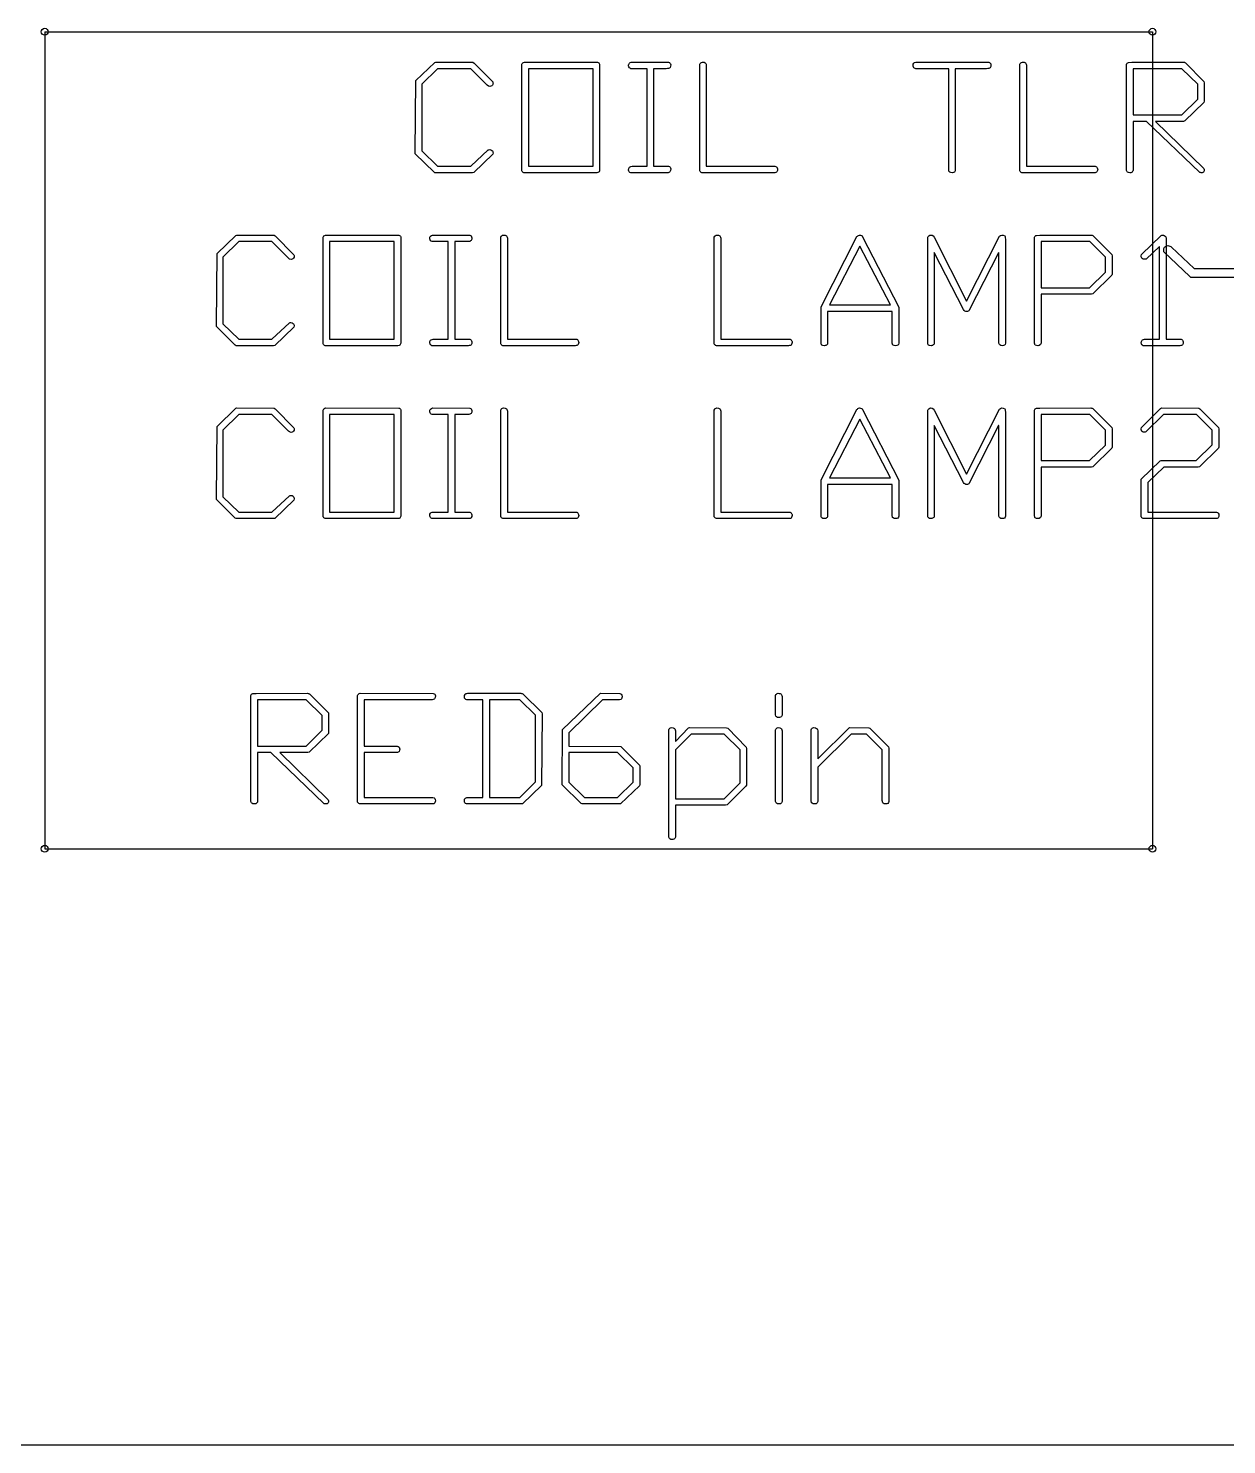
# Paper-space layout 'Sheet1' of a CAD drawing. Header units: millimetres. Extents: x 3 to 419, y -76 to 292.
# Drawn here: x 256.61 to 278.62, y 100.98 to 126.98 of the extents above; entities that cross this region are included whole.
import ezdxf

# ---------------------------------------------------------------- set-up
doc = ezdxf.new("R2010")
doc.units = ezdxf.units.MM

psp = doc.layouts.new('Sheet1')

# ---------------------------------------------------------------- linework, layer by layer
at = {"color": 7, "linetype": 'Continuous'}
for p, q in [((256.9140503, 126.916802), (256.9140503, 111.916802)), ((256.9140503, 126.916802), (277.2540503, 126.916802)), ((277.2540503, 126.916802), (277.2540503, 111.916802)), ((256.9140503, 111.916802), (277.2540503, 111.916802)), ((242.3090503, 100.976802), (347.1340503, 100.976802))]:
    psp.add_line(p, q, dxfattribs=at)
at = {"color": 7, "linetype": 'Continuous', "lineweight": 25}
psp.add_line((244.3090503, 100.976802), (345.1340503, 100.976802), dxfattribs=at)
at = {"color": 7, "linetype": 'Continuous', "flags": 128}
for points in [[(264.797071, 126.3434121), (265.1395482, 125.99643), (265.1395482, 125.99643), (265.1437059, 125.9843347), (265.1452178, 125.9711055), (265.1452178, 125.9711055), (265.1444618, 125.9590103), (265.142572, 125.9514508), (265.142572, 125.9514508), (265.1338785, 125.9363317), (265.1217833, 125.9246145), (265.1066642, 125.916299), (265.0885214, 125.9117633), (265.0885214, 125.9117633), (265.0609291, 125.9200788), (265.0405184, 125.9340639), (265.0405184, 125.9340639), (264.7354916, 126.2394686), (264.7354916, 126.2394686), (264.1280839, 126.2394686), (264.1280839, 126.2394686), (263.8370422, 125.9544746), (263.8370422, 125.9544746), (263.8370422, 124.7317216), (263.8370422, 124.7317216), (264.1280839, 124.4493734), (264.1280839, 124.4493734), (264.7354916, 124.4493734), (264.7354916, 124.4493734), (265.0575273, 124.7464627), (265.0575273, 124.7464627), (265.0703785, 124.7525103), (265.0858755, 124.7544002), (265.0858755, 124.7544002), (265.1055303, 124.7502425), (265.1251851, 124.7381472), (265.1338785, 124.7294538), (265.1403041, 124.7192484), (265.1440839, 124.7079091), (265.1452178, 124.6950579), (265.1452178, 124.6950579), (265.1395482, 124.6682216), (265.1395482, 124.6682216), (264.7906761, 124.3337127), (264.7906761, 124.3337127), (264.7679976, 124.328421), (264.7679976, 124.328421), (264.078947, 124.328421), (264.078947, 124.328421), (264.061938, 124.3393823), (264.061938, 124.3393823), (263.7160898, 124.678427), (263.7160898, 124.678427), (263.7160898, 124.7060192), (263.7160898, 124.7060192), (263.7300749, 126.0213764), (263.7300749, 126.0213764), (264.0755452, 126.3547514), (264.0755452, 126.3547514), (264.0925541, 126.360421), (264.0925541, 126.360421), (264.777447, 126.3577752), (264.777447, 126.3577752), (264.7971017, 126.3434121)], [(267.066041, 126.3577752), (267.078944, 126.3536175), (267.0895273, 126.3468139), (267.0974648, 126.3369865), (267.1027565, 126.3245133), (267.1027565, 126.3245133), (267.1027565, 126.2776442), (267.1027565, 126.2776442), (267.1027565, 124.3726442), (267.1027565, 124.3726442), (267.0985987, 124.359793), (267.0921732, 124.3484538), (267.0831017, 124.3390044), (267.0717624, 124.3310669), (267.0717624, 124.3310669), (267.0517297, 124.328421), (267.0517297, 124.328421), (265.7121821, 124.328421), (265.7121821, 124.328421), (265.6993309, 124.3348466), (265.6887476, 124.3427841), (265.6808101, 124.3526115), (265.6755184, 124.3643288), (265.6755184, 124.3643288), (265.6755184, 124.4195133), (265.6755184, 124.4195133), (265.6755184, 126.3218675), (265.6755184, 126.3218675), (265.681566, 126.3347186), (265.6917714, 126.345302), (265.7057565, 126.3539954), (265.7235214, 126.360421), (265.7235214, 126.360421), (267.0660928, 126.3577752)], [(266.98176, 124.4493734), (266.9818041, 126.2394686), (266.9818041, 126.2394686), (265.7964708, 126.2394686), (265.7964708, 126.2394686), (265.7964708, 124.4493734), (265.7964708, 124.4493734), (266.9818041, 124.4493734)], [(268.3678064, 126.3573972), (268.3829618, 126.3524835), (268.3946791, 126.3430341), (268.4029946, 126.329427), (268.4075303, 126.3112841), (268.4075303, 126.3112841), (268.4048845, 126.2825579), (268.396569, 126.2595014), (268.396569, 126.2595014), (268.3852297, 126.2508079), (268.3693547, 126.2443823), (268.3496999, 126.2406026), (268.3258874, 126.2394686), (268.3258874, 126.2394686), (268.094566, 126.2394686), (268.094566, 126.2394686), (268.094566, 124.4493734), (268.094566, 124.4493734), (268.3693547, 124.4493734), (268.3693547, 124.4493734), (268.3840958, 124.4418139), (268.3954351, 124.4308526), (268.4029946, 124.4168675), (268.4075303, 124.3991026), (268.4075303, 124.3991026), (268.4045065, 124.3699984), (268.3946791, 124.3473198), (268.3867416, 124.3390044), (268.3754023, 124.3333347), (268.3606612, 124.329555), (268.3425184, 124.328421), (268.3425184, 124.328421), (267.6746345, 124.328421), (267.6746345, 124.328421), (267.6595154, 124.3356026), (267.6477982, 124.3465639), (267.6394827, 124.360171), (267.634947, 124.3775579), (267.634947, 124.3775579), (267.6391047, 124.408174), (267.6511999, 124.4304746), (267.6617833, 124.4387901), (267.6772803, 124.4448377), (267.698069, 124.4482395), (267.7233934, 124.4493734), (267.7233934, 124.4493734), (267.9736136, 124.4493734), (267.9736136, 124.4493734), (267.9736136, 126.2394686), (267.9736136, 126.2394686), (267.6787922, 126.2394686), (267.6787922, 126.2394686), (267.6617833, 126.2458942), (267.6489321, 126.2564776), (267.6398607, 126.2708407), (267.634947, 126.2897395), (267.634947, 126.2897395), (267.6357029, 126.3059925), (267.6383487, 126.3199776), (267.6428845, 126.3309389), (267.6489321, 126.3396323), (267.6648071, 126.3521055), (267.6829499, 126.360421), (267.6829499, 126.360421), (268.3678428, 126.3573972)], [(269.0432463, 126.345302), (269.0516017, 126.3354746), (269.0576493, 126.3207335), (269.0610511, 126.3014567), (269.0621851, 126.2776442), (269.0621851, 126.2776442), (269.0621851, 124.4493734), (269.0621851, 124.4493734), (270.3223577, 124.4493734), (270.3223577, 124.4493734), (270.3355868, 124.4463496), (270.3465482, 124.439924), (270.3552416, 124.4304746), (270.3620452, 124.4176234), (270.3620452, 124.4176234), (270.3684708, 124.4032603), (270.3703607, 124.3888972), (270.3703607, 124.3888972), (270.3673368, 124.3688645), (270.3575095, 124.3484538), (270.349572, 124.3397603), (270.3378547, 124.3333347), (270.3231136, 124.329555), (270.3049708, 124.328421), (270.3049708, 124.328421), (268.9782743, 124.328421), (268.9782743, 124.328421), (268.9654232, 124.3348466), (268.9548398, 124.3427841), (268.9469023, 124.3526115), (268.9412327, 124.3643288), (268.9412327, 124.3643288), (268.9412327, 124.4195133), (268.9412327, 124.4195133), (268.9412327, 126.3218675), (268.9412327, 126.3218675), (268.9484142, 126.3366085), (268.9593755, 126.3479478), (268.9729827, 126.3558853), (268.9903696, 126.360421), (268.9903696, 126.360421), (269.0209857, 126.3566413), (269.0432862, 126.345302)], [(274.2494736, 126.3573972), (274.2646493, 126.3524835), (274.2763666, 126.3430341), (274.2846821, 126.329427), (274.2892178, 126.3112841), (274.2892178, 126.3112841), (274.285438, 126.280668), (274.2733428, 126.2579895), (274.2631374, 126.250052), (274.2483964, 126.2440044), (274.2287416, 126.2406026), (274.2041732, 126.2394686), (274.2041732, 126.2394686), (273.6341851, 126.2394686), (273.6341851, 126.2394686), (273.6341851, 124.3669746), (273.6341851, 124.3669746), (273.6277595, 124.3522335), (273.6171761, 124.3408942), (273.602813, 124.3329567), (273.5839142, 124.328421), (273.5839142, 124.328421), (273.5548101, 124.3314448), (273.5321315, 124.3408942), (273.523816, 124.3488317), (273.5181464, 124.359793), (273.5143666, 124.3741561), (273.5132327, 124.391921), (273.5132327, 124.391921), (273.5132327, 126.2394686), (273.5132327, 126.2394686), (272.9080928, 126.2394686), (272.9080928, 126.2394686), (272.8959976, 126.2413585), (272.8850362, 126.2470282), (272.8748309, 126.2560996), (272.8657595, 126.2689508), (272.8657595, 126.2689508), (272.8616017, 126.2852038), (272.8600898, 126.2984329), (272.8600898, 126.2984329), (272.8631136, 126.3222454), (272.8721851, 126.3407663), (272.8869261, 126.3532395), (272.9080928, 126.360421), (272.9080928, 126.360421), (274.2495303, 126.3573972)], [(274.9215159, 126.345302), (274.9298874, 126.3354746), (274.9359351, 126.3207335), (274.9393368, 126.3014567), (274.9404708, 126.2776442), (274.9404708, 126.2776442), (274.9404708, 124.4493734), (274.9404708, 124.4493734), (276.2006434, 124.4493734), (276.2006434, 124.4493734), (276.2138726, 124.4463496), (276.2248339, 124.439924), (276.2335273, 124.4304746), (276.2403309, 124.4176234), (276.2403309, 124.4176234), (276.2467565, 124.4032603), (276.2486464, 124.3888972), (276.2486464, 124.3888972), (276.2456226, 124.3688645), (276.2357952, 124.3484538), (276.2278577, 124.3397603), (276.2161404, 124.3333347), (276.2013993, 124.329555), (276.1832565, 124.328421), (276.1832565, 124.328421), (274.8565601, 124.328421), (274.8565601, 124.328421), (274.8437089, 124.3348466), (274.8331255, 124.3427841), (274.825188, 124.3526115), (274.8195184, 124.3643288), (274.8195184, 124.3643288), (274.8195184, 124.4195133), (274.8195184, 124.4195133), (274.8195184, 126.3218675), (274.8195184, 126.3218675), (274.8266999, 126.3366085), (274.8376612, 126.3479478), (274.8512684, 126.3558853), (274.8686553, 126.360421), (274.8686553, 126.360421), (274.8992714, 126.3566413), (274.921572, 126.345302)], [(277.8584156, 126.3437901), (278.2005154, 126.0032335), (278.2005154, 126.0032335), (278.2061851, 125.9779091), (278.2061851, 125.9779091), (278.2061851, 125.6403764), (278.2061851, 125.6403764), (278.2005154, 125.6207216), (278.2005154, 125.6207216), (277.8493755, 125.2801651), (277.8493755, 125.2801651), (277.8236732, 125.2718496), (277.8236732, 125.2718496), (277.3111374, 125.2718496), (277.3111374, 125.2718496), (278.1978696, 124.4070401), (278.1978696, 124.4070401), (278.2042952, 124.3870073), (278.2061851, 124.376802), (278.2061851, 124.376802), (278.2061851, 124.3737782), (278.2061851, 124.3696204), (278.2061851, 124.3696204), (278.2118547, 124.3654627), (278.2061851, 124.3624389), (278.2061851, 124.3624389), (278.1997595, 124.3503436), (278.191444, 124.3405163), (278.1812386, 124.3333347), (278.1695214, 124.328421), (278.1695214, 124.328421), (278.1502446, 124.328799), (278.1351255, 124.3306889), (278.1234083, 124.3329567), (278.1158487, 124.3367365), (278.1158487, 124.3367365), (277.142938, 125.2718496), (277.142938, 125.2718496), (276.8998993, 125.2718496), (276.8998993, 125.2718496), (276.8998993, 124.3718883), (276.8998993, 124.3718883), (276.8968755, 124.361305), (276.8904499, 124.3514776), (276.8810005, 124.3424061), (276.8681493, 124.3337127), (276.8681493, 124.3337127), (276.8568101, 124.3299329), (276.8394232, 124.328421), (276.8394232, 124.328421), (276.8140987, 124.3314448), (276.794822, 124.3408942), (276.7880184, 124.3484538), (276.7831047, 124.3590371), (276.7800809, 124.3726442), (276.778947, 124.3888972), (276.778947, 124.3888972), (276.778947, 126.3192216), (276.778947, 126.3192216), (276.7842386, 126.3316948), (276.7921761, 126.3419002), (276.8027595, 126.3494597), (276.8156107, 126.3547514), (276.8156107, 126.3547514), (276.8749529, 126.3577752), (276.8749529, 126.3577752), (277.8134678, 126.360421), (277.8134678, 126.360421), (277.8278309, 126.3592871), (277.8403041, 126.3562633), (277.8505095, 126.3509716), (277.858447, 126.3437901)], [(278.0852113, 125.9537186), (277.7953249, 126.2394686), (277.7953249, 126.2394686), (276.8998993, 126.2394686), (276.8998993, 126.2394686), (276.8998993, 125.392802), (276.8998993, 125.392802), (277.7923011, 125.392802), (277.7923011, 125.392802), (278.0852327, 125.6815758), (278.0852327, 125.6815758), (278.0852327, 125.9537186)], [(261.1458097, 123.1684121), (261.4882982, 122.82143), (261.4882982, 122.82143), (261.4924559, 122.8093347), (261.4939678, 122.7961055), (261.4939678, 122.7961055), (261.4932118, 122.7840103), (261.491322, 122.7764508), (261.491322, 122.7764508), (261.4826285, 122.7613317), (261.4705333, 122.7496145), (261.4554142, 122.741299), (261.4372714, 122.7367633), (261.4372714, 122.7367633), (261.4096791, 122.7450788), (261.3892684, 122.7590639), (261.3892684, 122.7590639), (261.0842416, 123.0644686), (261.0842416, 123.0644686), (260.4768339, 123.0644686), (260.4768339, 123.0644686), (260.1857922, 122.7794746), (260.1857922, 122.7794746), (260.1857922, 121.5567216), (260.1857922, 121.5567216), (260.4768339, 121.2743734), (260.4768339, 121.2743734), (261.0842416, 121.2743734), (261.0842416, 121.2743734), (261.4062773, 121.5714627), (261.4062773, 121.5714627), (261.4191285, 121.5775103), (261.4346255, 121.5794002), (261.4346255, 121.5794002), (261.4542803, 121.5752425), (261.4739351, 121.5631472), (261.4826285, 121.5544538), (261.4890541, 121.5442484), (261.4928339, 121.5329091), (261.4939678, 121.5200579), (261.4939678, 121.5200579), (261.4882982, 121.4932216), (261.4882982, 121.4932216), (261.1394261, 121.1587127), (261.1394261, 121.1587127), (261.1167476, 121.153421), (261.1167476, 121.153421), (260.427697, 121.153421), (260.427697, 121.153421), (260.410688, 121.1643823), (260.410688, 121.1643823), (260.0648398, 121.503427), (260.0648398, 121.503427), (260.0648398, 121.5310192), (260.0648398, 121.5310192), (260.0788249, 122.8463764), (260.0788249, 122.8463764), (260.4242952, 123.1797514), (260.4242952, 123.1797514), (260.4413041, 123.185421), (260.4413041, 123.185421), (261.126197, 123.1827752), (261.126197, 123.1827752), (261.1458517, 123.1684121)], [(263.4148393, 123.1827752), (263.427694, 123.1786175), (263.4382773, 123.1718139), (263.4462148, 123.1619865), (263.4515065, 123.1495133), (263.4515065, 123.1495133), (263.4515065, 123.1026442), (263.4515065, 123.1026442), (263.4515065, 121.1976442), (263.4515065, 121.1976442), (263.4473487, 121.184793), (263.4409232, 121.1734538), (263.4318517, 121.1640044), (263.4205124, 121.1560669), (263.4205124, 121.1560669), (263.4004797, 121.153421), (263.4004797, 121.153421), (262.0609321, 121.153421), (262.0609321, 121.153421), (262.0480809, 121.1598466), (262.0374976, 121.1677841), (262.0295601, 121.1776115), (262.0242684, 121.1893288), (262.0242684, 121.1893288), (262.0242684, 121.2445133), (262.0242684, 121.2445133), (262.0242684, 123.1468675), (262.0242684, 123.1468675), (262.030316, 123.1597186), (262.0405214, 123.170302), (262.0545065, 123.1789954), (262.0722714, 123.185421), (262.0722714, 123.185421), (263.4148428, 123.1827752)], [(263.3304987, 121.2743734), (263.3305541, 123.0644686), (263.3305541, 123.0644686), (262.1452208, 123.0644686), (262.1452208, 123.0644686), (262.1452208, 121.2743734), (262.1452208, 121.2743734), (263.3305541, 121.2743734)], [(264.7165451, 123.1823972), (264.7317118, 123.1774835), (264.7434291, 123.1680341), (264.7517446, 123.154427), (264.7562803, 123.1362841), (264.7562803, 123.1362841), (264.7536345, 123.1075579), (264.745319, 123.0845014), (264.745319, 123.0845014), (264.7339797, 123.0758079), (264.7181047, 123.0693823), (264.6984499, 123.0656026), (264.6746374, 123.0644686), (264.6746374, 123.0644686), (264.443316, 123.0644686), (264.443316, 123.0644686), (264.443316, 121.2743734), (264.443316, 121.2743734), (264.7181047, 121.2743734), (264.7181047, 121.2743734), (264.7328458, 121.2668139), (264.7441851, 121.2558526), (264.7517446, 121.2418675), (264.7562803, 121.2241026), (264.7562803, 121.2241026), (264.7532565, 121.1949984), (264.7434291, 121.1723198), (264.7354916, 121.1640044), (264.7241523, 121.1583347), (264.7094112, 121.154555), (264.6912684, 121.153421), (264.6912684, 121.153421), (264.0233845, 121.153421), (264.0233845, 121.153421), (264.0082654, 121.1606026), (263.9965482, 121.1715639), (263.9882327, 121.185171), (263.983697, 121.2025579), (263.983697, 121.2025579), (263.9878547, 121.233174), (263.9999499, 121.2554746), (264.0105333, 121.2637901), (264.0260303, 121.2698377), (264.046819, 121.2732395), (264.0721434, 121.2743734), (264.0721434, 121.2743734), (264.3223636, 121.2743734), (264.3223636, 121.2743734), (264.3223636, 123.0644686), (264.3223636, 123.0644686), (264.0275422, 123.0644686), (264.0275422, 123.0644686), (264.0105333, 123.0708942), (263.9976821, 123.0814776), (263.9886107, 123.0958407), (263.983697, 123.1147395), (263.983697, 123.1147395), (263.9844529, 123.1309925), (263.9870987, 123.1449776), (263.9916345, 123.1559389), (263.9976821, 123.1646323), (264.0135571, 123.1771055), (264.0316999, 123.185421), (264.0316999, 123.185421), (264.7165928, 123.1823972)], [(265.3919849, 123.170302), (265.4003517, 123.1604746), (265.4063993, 123.1457335), (265.4098011, 123.1264567), (265.4109351, 123.1026442), (265.4109351, 123.1026442), (265.4109351, 121.2743734), (265.4109351, 121.2743734), (266.6711077, 121.2743734), (266.6711077, 121.2743734), (266.6843368, 121.2713496), (266.6952982, 121.264924), (266.7039916, 121.2554746), (266.7107952, 121.2426234), (266.7107952, 121.2426234), (266.7172208, 121.2282603), (266.7191107, 121.2138972), (266.7191107, 121.2138972), (266.7160868, 121.1938645), (266.7062595, 121.1734538), (266.698322, 121.1647603), (266.6866047, 121.1583347), (266.6718636, 121.154555), (266.6537208, 121.153421), (266.6537208, 121.153421), (265.3270243, 121.153421), (265.3270243, 121.153421), (265.3141732, 121.1598466), (265.3035898, 121.1677841), (265.2956523, 121.1776115), (265.2899827, 121.1893288), (265.2899827, 121.1893288), (265.2899827, 121.2445133), (265.2899827, 121.2445133), (265.2899827, 123.1468675), (265.2899827, 123.1468675), (265.2971642, 123.1616085), (265.3081255, 123.1729478), (265.3217327, 123.1808853), (265.3391196, 123.185421), (265.3391196, 123.185421), (265.3697357, 123.1816413), (265.3920362, 123.170302)], [(269.3108711, 123.170302), (269.3192089, 123.1604746), (269.3252565, 123.1457335), (269.3286583, 123.1264567), (269.3297922, 123.1026442), (269.3297922, 123.1026442), (269.3297922, 121.2743734), (269.3297922, 121.2743734), (270.5899648, 121.2743734), (270.5899648, 121.2743734), (270.603194, 121.2713496), (270.6141553, 121.264924), (270.6228487, 121.2554746), (270.6296523, 121.2426234), (270.6296523, 121.2426234), (270.6360779, 121.2282603), (270.6379678, 121.2138972), (270.6379678, 121.2138972), (270.634944, 121.1938645), (270.6251166, 121.1734538), (270.6171791, 121.1647603), (270.6054618, 121.1583347), (270.5907208, 121.154555), (270.5725779, 121.153421), (270.5725779, 121.153421), (269.2458815, 121.153421), (269.2458815, 121.153421), (269.2330303, 121.1598466), (269.222447, 121.1677841), (269.2145095, 121.1776115), (269.2088398, 121.1893288), (269.2088398, 121.1893288), (269.2088398, 121.2445133), (269.2088398, 121.2445133), (269.2088398, 123.1468675), (269.2088398, 123.1468675), (269.2160214, 123.1616085), (269.2269827, 123.1729478), (269.2405898, 123.1808853), (269.2579767, 123.185421), (269.2579767, 123.185421), (269.2885928, 123.1816413), (269.3108934, 123.170302)], [(271.9328795, 123.1551829), (272.5955065, 121.8591026), (272.5955065, 121.8591026), (272.5955065, 121.1976442), (272.5955065, 121.1976442), (272.5883249, 121.1783675), (272.5758517, 121.1643823), (272.5573309, 121.1560669), (272.5335184, 121.153421), (272.5335184, 121.153421), (272.5097059, 121.1564448), (272.4908071, 121.1655163), (272.4836255, 121.1730758), (272.4787118, 121.1836591), (272.475688, 121.1972663), (272.4745541, 121.2135192), (272.4745541, 121.2135192), (272.4745541, 121.7823734), (272.4745541, 121.7823734), (271.2892208, 121.7823734), (271.2892208, 121.7823734), (271.2892208, 121.1972663), (271.2892208, 121.1972663), (271.285063, 121.1844151), (271.2786374, 121.1738317), (271.269188, 121.1651383), (271.2574708, 121.1587127), (271.2574708, 121.1587127), (271.2461315, 121.1549329), (271.2287446, 121.153421), (271.2287446, 121.153421), (271.2034202, 121.1564448), (271.1841434, 121.1658942), (271.1773398, 121.1734538), (271.1724261, 121.1840371), (271.1694023, 121.1976442), (271.1682684, 121.2138972), (271.1682684, 121.2138972), (271.1682684, 121.2445133), (271.1682684, 121.2445133), (271.1682684, 121.8647722), (271.1682684, 121.8647722), (271.8282148, 123.1578288), (271.8282148, 123.1578288), (271.8353964, 123.1657663), (271.8452237, 123.1729478), (271.8580749, 123.1797514), (271.873572, 123.185421), (271.873572, 123.185421), (271.8939827, 123.1835311), (271.9109916, 123.1778615), (271.9238428, 123.1684121), (271.9329142, 123.1551829)], [(273.2267175, 123.1687901), (273.2437357, 123.1464895), (273.2437357, 123.1464895), (273.8398041, 121.9706055), (273.8398041, 121.9706055), (274.4475898, 123.1631204), (274.4475898, 123.1631204), (274.4668666, 123.1771055), (274.4899232, 123.185421), (274.4899232, 123.185421), (274.5141136, 123.1812633), (274.5409499, 123.1687901), (274.5409499, 123.1687901), (274.5469976, 123.1559389), (274.5515333, 123.1366621), (274.5541791, 123.1105817), (274.5549351, 123.0780758), (274.5549351, 123.0780758), (274.5549351, 121.1976442), (274.5549351, 121.1976442), (274.5477535, 121.1783675), (274.5356583, 121.1643823), (274.5175154, 121.1560669), (274.4944589, 121.153421), (274.4944589, 121.153421), (274.4706464, 121.1568228), (274.4509916, 121.1670282), (274.4434321, 121.1753436), (274.4381404, 121.185927), (274.4351166, 121.1987782), (274.4339827, 121.2138972), (274.4339827, 121.2138972), (274.4339827, 122.8664091), (274.4339827, 122.8664091), (274.4256672, 122.8607395), (274.4256672, 122.8607395), (273.8904529, 121.80543), (273.8904529, 121.80543), (273.8813815, 121.7944686), (273.8707982, 121.7869091), (273.8590809, 121.7819954), (273.8454737, 121.7804835), (273.8454737, 121.7804835), (273.8269529, 121.7827514), (273.8110779, 121.789555), (273.7974708, 121.8005163), (273.7865095, 121.8163913), (273.7865095, 121.8163913), (273.2486493, 122.8664091), (273.2486493, 122.8664091), (273.2486493, 121.1972663), (273.2486493, 121.1972663), (273.2456255, 121.1866829), (273.2391999, 121.1768555), (273.2297505, 121.1674061), (273.2168993, 121.1590907), (273.2168993, 121.1590907), (273.2055601, 121.1549329), (273.1881732, 121.153421), (273.1881732, 121.153421), (273.1628487, 121.1564448), (273.143572, 121.1658942), (273.1367684, 121.1734538), (273.1318547, 121.1840371), (273.1288309, 121.1976442), (273.127697, 121.2138972), (273.127697, 121.2138972), (273.127697, 123.1442216), (273.127697, 123.1442216), (273.1356345, 123.1600966), (273.1477297, 123.1721919), (273.1639827, 123.1808853), (273.1843934, 123.185421), (273.1843934, 123.185421), (273.2078279, 123.1812633), (273.2267267, 123.1687901)], [(276.1665974, 123.1687901), (276.508694, 122.8282335), (276.508694, 122.8282335), (276.5143636, 122.8029091), (276.5143636, 122.8029091), (276.5143636, 122.4653764), (276.5143636, 122.4653764), (276.508694, 122.4457216), (276.508694, 122.4457216), (276.1579321, 122.1051651), (276.1579321, 122.1051651), (276.1326077, 122.0968496), (276.1326077, 122.0968496), (275.2080779, 122.0968496), (275.2080779, 122.0968496), (275.2080779, 121.1995341), (275.2080779, 121.1995341), (275.1974946, 121.1772335), (275.1763279, 121.1587127), (275.1763279, 121.1587127), (275.1649886, 121.1549329), (275.1476017, 121.153421), (275.1476017, 121.153421), (275.1222773, 121.1564448), (275.1030005, 121.1658942), (275.096197, 121.1734538), (275.0912833, 121.1840371), (275.0882595, 121.1976442), (275.0871255, 121.2138972), (275.0871255, 121.2138972), (275.0871255, 123.1442216), (275.0871255, 123.1442216), (275.0924172, 123.1566948), (275.1003547, 123.1669002), (275.110938, 123.1744597), (275.1237892, 123.1797514), (275.1237892, 123.1797514), (275.1831315, 123.1827752), (275.1831315, 123.1827752), (276.1216464, 123.185421), (276.1216464, 123.185421), (276.1360095, 123.1842871), (276.1484827, 123.1812633), (276.158688, 123.1759716), (276.1666255, 123.1687901)], [(276.393393, 122.7775847), (276.1035035, 123.0644686), (276.1035035, 123.0644686), (275.2080779, 123.0644686), (275.2080779, 123.0644686), (275.2080779, 122.217802), (275.2080779, 122.217802), (276.1004797, 122.217802), (276.1004797, 122.217802), (276.3934112, 122.5046859), (276.3934112, 122.5046859), (276.3934112, 122.7775847)], [(277.5004897, 123.1525371), (277.5061732, 123.122299), (277.5061732, 123.122299), (277.5061732, 121.2743734), (277.5061732, 121.2743734), (277.7809618, 121.2743734), (277.7809618, 121.2743734), (277.7957029, 121.2668139), (277.8070422, 121.2558526), (277.8146017, 121.2418675), (277.8191374, 121.2241026), (277.8191374, 121.2241026), (277.8161136, 121.1949984), (277.8062862, 121.1723198), (277.7983487, 121.1640044), (277.7870095, 121.1583347), (277.7722684, 121.154555), (277.7541255, 121.153421), (277.7541255, 121.153421), (277.0862416, 121.153421), (277.0862416, 121.153421), (277.0711226, 121.1606026), (277.0594053, 121.1715639), (277.0510898, 121.185171), (277.0465541, 121.2025579), (277.0465541, 121.2025579), (277.0507118, 121.233174), (277.0628071, 121.2554746), (277.0733904, 121.2637901), (277.0888874, 121.2698377), (277.1096761, 121.2732395), (277.1350005, 121.2743734), (277.1350005, 121.2743734), (277.3852208, 121.2743734), (277.3852208, 121.2743734), (277.3852208, 122.9737544), (277.3852208, 122.9737544), (277.1368904, 122.7450788), (277.1368904, 122.7450788), (277.1210154, 122.740921), (277.1077862, 122.7394091), (277.1077862, 122.7394091), (277.0839737, 122.7431889), (277.063941, 122.7549061), (277.0563815, 122.7635996), (277.0510898, 122.7741829), (277.047688, 122.7870341), (277.0465541, 122.8013972), (277.0465541, 122.8013972), (277.0522237, 122.8270996), (277.0522237, 122.8270996), (277.413191, 123.1771055), (277.413191, 123.1771055), (277.4271761, 123.1835311), (277.444941, 123.185421), (277.444941, 123.185421), (277.4547684, 123.1835311), (277.4713993, 123.1771055), (277.4887862, 123.1669002), (277.5005035, 123.1525371)], [(271.3239584, 121.9033258), (272.4416702, 121.9033258), (272.4416702, 121.9033258), (271.8815095, 122.9820698), (271.8815095, 122.9820698), (271.3239946, 121.9033258)], [(278.8863503, 122.4075101), (277.9609928, 122.4075101), (277.9609928, 122.4075101), (277.9376905, 122.4225271), (277.9376905, 122.4225271), (277.4649141, 122.8766617), (277.4649141, 122.8766617), (277.462325, 122.8911608), (277.4612893, 122.9134274), (277.4612893, 122.9134274), (277.462325, 122.9294801), (277.4649141, 122.9393188), (277.4649141, 122.9393188), (277.4768242, 122.9595141), (277.4933946, 122.9745311), (277.5135899, 122.9854054), (277.5384456, 122.9911015), (277.5384456, 122.9911015), (277.5570874, 122.989548), (277.5741757, 122.9838519), (277.5902284, 122.9750489), (277.6042097, 122.9621032), (277.6042097, 122.9621032), (278.0215786, 122.5732148), (278.0215786, 122.5732148), (278.8526915, 122.5732148)], [(261.1458097, 119.9934121), (261.4882982, 119.64643), (261.4882982, 119.64643), (261.4924559, 119.6343347), (261.4939678, 119.6211055), (261.4939678, 119.6211055), (261.4932118, 119.6090103), (261.491322, 119.6014508), (261.491322, 119.6014508), (261.4826285, 119.5863317), (261.4705333, 119.5746145), (261.4554142, 119.566299), (261.4372714, 119.5617633), (261.4372714, 119.5617633), (261.4096791, 119.5700788), (261.3892684, 119.5840639), (261.3892684, 119.5840639), (261.0842416, 119.8894686), (261.0842416, 119.8894686), (260.4768339, 119.8894686), (260.4768339, 119.8894686), (260.1857922, 119.6044746), (260.1857922, 119.6044746), (260.1857922, 118.3817216), (260.1857922, 118.3817216), (260.4768339, 118.0993734), (260.4768339, 118.0993734), (261.0842416, 118.0993734), (261.0842416, 118.0993734), (261.4062773, 118.3964627), (261.4062773, 118.3964627), (261.4191285, 118.4025103), (261.4346255, 118.4044002), (261.4346255, 118.4044002), (261.4542803, 118.4002425), (261.4739351, 118.3881472), (261.4826285, 118.3794538), (261.4890541, 118.3692484), (261.4928339, 118.3579091), (261.4939678, 118.3450579), (261.4939678, 118.3450579), (261.4882982, 118.3182216), (261.4882982, 118.3182216), (261.1394261, 117.9837127), (261.1394261, 117.9837127), (261.1167476, 117.978421), (261.1167476, 117.978421), (260.427697, 117.978421), (260.427697, 117.978421), (260.410688, 117.9893823), (260.410688, 117.9893823), (260.0648398, 118.328427), (260.0648398, 118.328427), (260.0648398, 118.3560192), (260.0648398, 118.3560192), (260.0788249, 119.6713764), (260.0788249, 119.6713764), (260.4242952, 120.0047514), (260.4242952, 120.0047514), (260.4413041, 120.010421), (260.4413041, 120.010421), (261.126197, 120.0077752), (261.126197, 120.0077752), (261.1458517, 119.9934121)], [(263.4148393, 120.0077752), (263.427694, 120.0036175), (263.4382773, 119.9968139), (263.4462148, 119.9869865), (263.4515065, 119.9745133), (263.4515065, 119.9745133), (263.4515065, 119.9276442), (263.4515065, 119.9276442), (263.4515065, 118.0226442), (263.4515065, 118.0226442), (263.4473487, 118.009793), (263.4409232, 117.9984538), (263.4318517, 117.9890044), (263.4205124, 117.9810669), (263.4205124, 117.9810669), (263.4004797, 117.978421), (263.4004797, 117.978421), (262.0609321, 117.978421), (262.0609321, 117.978421), (262.0480809, 117.9848466), (262.0374976, 117.9927841), (262.0295601, 118.0026115), (262.0242684, 118.0143288), (262.0242684, 118.0143288), (262.0242684, 118.0695133), (262.0242684, 118.0695133), (262.0242684, 119.9718675), (262.0242684, 119.9718675), (262.030316, 119.9847186), (262.0405214, 119.995302), (262.0545065, 120.0039954), (262.0722714, 120.010421), (262.0722714, 120.010421), (263.4148428, 120.0077752)], [(263.3304987, 118.0993734), (263.3305541, 119.8894686), (263.3305541, 119.8894686), (262.1452208, 119.8894686), (262.1452208, 119.8894686), (262.1452208, 118.0993734), (262.1452208, 118.0993734), (263.3305541, 118.0993734)], [(264.7165451, 120.0073972), (264.7317118, 120.0024835), (264.7434291, 119.9930341), (264.7517446, 119.979427), (264.7562803, 119.9612841), (264.7562803, 119.9612841), (264.7536345, 119.9325579), (264.745319, 119.9095014), (264.745319, 119.9095014), (264.7339797, 119.9008079), (264.7181047, 119.8943823), (264.6984499, 119.8906026), (264.6746374, 119.8894686), (264.6746374, 119.8894686), (264.443316, 119.8894686), (264.443316, 119.8894686), (264.443316, 118.0993734), (264.443316, 118.0993734), (264.7181047, 118.0993734), (264.7181047, 118.0993734), (264.7328458, 118.0918139), (264.7441851, 118.0808526), (264.7517446, 118.0668675), (264.7562803, 118.0491026), (264.7562803, 118.0491026), (264.7532565, 118.0199984), (264.7434291, 117.9973198), (264.7354916, 117.9890044), (264.7241523, 117.9833347), (264.7094112, 117.979555), (264.6912684, 117.978421), (264.6912684, 117.978421), (264.0233845, 117.978421), (264.0233845, 117.978421), (264.0082654, 117.9856026), (263.9965482, 117.9965639), (263.9882327, 118.010171), (263.983697, 118.0275579), (263.983697, 118.0275579), (263.9878547, 118.058174), (263.9999499, 118.0804746), (264.0105333, 118.0887901), (264.0260303, 118.0948377), (264.046819, 118.0982395), (264.0721434, 118.0993734), (264.0721434, 118.0993734), (264.3223636, 118.0993734), (264.3223636, 118.0993734), (264.3223636, 119.8894686), (264.3223636, 119.8894686), (264.0275422, 119.8894686), (264.0275422, 119.8894686), (264.0105333, 119.8958942), (263.9976821, 119.9064776), (263.9886107, 119.9208407), (263.983697, 119.9397395), (263.983697, 119.9397395), (263.9844529, 119.9559925), (263.9870987, 119.9699776), (263.9916345, 119.9809389), (263.9976821, 119.9896323), (264.0135571, 120.0021055), (264.0316999, 120.010421), (264.0316999, 120.010421), (264.7165928, 120.0073972)], [(265.3919849, 119.995302), (265.4003517, 119.9854746), (265.4063993, 119.9707335), (265.4098011, 119.9514567), (265.4109351, 119.9276442), (265.4109351, 119.9276442), (265.4109351, 118.0993734), (265.4109351, 118.0993734), (266.6711077, 118.0993734), (266.6711077, 118.0993734), (266.6843368, 118.0963496), (266.6952982, 118.089924), (266.7039916, 118.0804746), (266.7107952, 118.0676234), (266.7107952, 118.0676234), (266.7172208, 118.0532603), (266.7191107, 118.0388972), (266.7191107, 118.0388972), (266.7160868, 118.0188645), (266.7062595, 117.9984538), (266.698322, 117.9897603), (266.6866047, 117.9833347), (266.6718636, 117.979555), (266.6537208, 117.978421), (266.6537208, 117.978421), (265.3270243, 117.978421), (265.3270243, 117.978421), (265.3141732, 117.9848466), (265.3035898, 117.9927841), (265.2956523, 118.0026115), (265.2899827, 118.0143288), (265.2899827, 118.0143288), (265.2899827, 118.0695133), (265.2899827, 118.0695133), (265.2899827, 119.9718675), (265.2899827, 119.9718675), (265.2971642, 119.9866085), (265.3081255, 119.9979478), (265.3217327, 120.0058853), (265.3391196, 120.010421), (265.3391196, 120.010421), (265.3697357, 120.0066413), (265.3920362, 119.995302)], [(269.3108711, 119.995302), (269.3192089, 119.9854746), (269.3252565, 119.9707335), (269.3286583, 119.9514567), (269.3297922, 119.9276442), (269.3297922, 119.9276442), (269.3297922, 118.0993734), (269.3297922, 118.0993734), (270.5899648, 118.0993734), (270.5899648, 118.0993734), (270.603194, 118.0963496), (270.6141553, 118.089924), (270.6228487, 118.0804746), (270.6296523, 118.0676234), (270.6296523, 118.0676234), (270.6360779, 118.0532603), (270.6379678, 118.0388972), (270.6379678, 118.0388972), (270.634944, 118.0188645), (270.6251166, 117.9984538), (270.6171791, 117.9897603), (270.6054618, 117.9833347), (270.5907208, 117.979555), (270.5725779, 117.978421), (270.5725779, 117.978421), (269.2458815, 117.978421), (269.2458815, 117.978421), (269.2330303, 117.9848466), (269.222447, 117.9927841), (269.2145095, 118.0026115), (269.2088398, 118.0143288), (269.2088398, 118.0143288), (269.2088398, 118.0695133), (269.2088398, 118.0695133), (269.2088398, 119.9718675), (269.2088398, 119.9718675), (269.2160214, 119.9866085), (269.2269827, 119.9979478), (269.2405898, 120.0058853), (269.2579767, 120.010421), (269.2579767, 120.010421), (269.2885928, 120.0066413), (269.3108934, 119.995302)], [(271.9328795, 119.9801829), (272.5955065, 118.6841026), (272.5955065, 118.6841026), (272.5955065, 118.0226442), (272.5955065, 118.0226442), (272.5883249, 118.0033675), (272.5758517, 117.9893823), (272.5573309, 117.9810669), (272.5335184, 117.978421), (272.5335184, 117.978421), (272.5097059, 117.9814448), (272.4908071, 117.9905163), (272.4836255, 117.9980758), (272.4787118, 118.0086591), (272.475688, 118.0222663), (272.4745541, 118.0385192), (272.4745541, 118.0385192), (272.4745541, 118.6073734), (272.4745541, 118.6073734), (271.2892208, 118.6073734), (271.2892208, 118.6073734), (271.2892208, 118.0222663), (271.2892208, 118.0222663), (271.285063, 118.0094151), (271.2786374, 117.9988317), (271.269188, 117.9901383), (271.2574708, 117.9837127), (271.2574708, 117.9837127), (271.2461315, 117.9799329), (271.2287446, 117.978421), (271.2287446, 117.978421), (271.2034202, 117.9814448), (271.1841434, 117.9908942), (271.1773398, 117.9984538), (271.1724261, 118.0090371), (271.1694023, 118.0226442), (271.1682684, 118.0388972), (271.1682684, 118.0388972), (271.1682684, 118.0695133), (271.1682684, 118.0695133), (271.1682684, 118.6897722), (271.1682684, 118.6897722), (271.8282148, 119.9828288), (271.8282148, 119.9828288), (271.8353964, 119.9907663), (271.8452237, 119.9979478), (271.8580749, 120.0047514), (271.873572, 120.010421), (271.873572, 120.010421), (271.8939827, 120.0085311), (271.9109916, 120.0028615), (271.9238428, 119.9934121), (271.9329142, 119.9801829)], [(273.2267175, 119.9937901), (273.2437357, 119.9714895), (273.2437357, 119.9714895), (273.8398041, 118.7956055), (273.8398041, 118.7956055), (274.4475898, 119.9881204), (274.4475898, 119.9881204), (274.4668666, 120.0021055), (274.4899232, 120.010421), (274.4899232, 120.010421), (274.5141136, 120.0062633), (274.5409499, 119.9937901), (274.5409499, 119.9937901), (274.5469976, 119.9809389), (274.5515333, 119.9616621), (274.5541791, 119.9355817), (274.5549351, 119.9030758), (274.5549351, 119.9030758), (274.5549351, 118.0226442), (274.5549351, 118.0226442), (274.5477535, 118.0033675), (274.5356583, 117.9893823), (274.5175154, 117.9810669), (274.4944589, 117.978421), (274.4944589, 117.978421), (274.4706464, 117.9818228), (274.4509916, 117.9920282), (274.4434321, 118.0003436), (274.4381404, 118.010927), (274.4351166, 118.0237782), (274.4339827, 118.0388972), (274.4339827, 118.0388972), (274.4339827, 119.6914091), (274.4339827, 119.6914091), (274.4256672, 119.6857395), (274.4256672, 119.6857395), (273.8904529, 118.63043), (273.8904529, 118.63043), (273.8813815, 118.6194686), (273.8707982, 118.6119091), (273.8590809, 118.6069954), (273.8454737, 118.6054835), (273.8454737, 118.6054835), (273.8269529, 118.6077514), (273.8110779, 118.614555), (273.7974708, 118.6255163), (273.7865095, 118.6413913), (273.7865095, 118.6413913), (273.2486493, 119.6914091), (273.2486493, 119.6914091), (273.2486493, 118.0222663), (273.2486493, 118.0222663), (273.2456255, 118.0116829), (273.2391999, 118.0018555), (273.2297505, 117.9924061), (273.2168993, 117.9840907), (273.2168993, 117.9840907), (273.2055601, 117.9799329), (273.1881732, 117.978421), (273.1881732, 117.978421), (273.1628487, 117.9814448), (273.143572, 117.9908942), (273.1367684, 117.9984538), (273.1318547, 118.0090371), (273.1288309, 118.0226442), (273.127697, 118.0388972), (273.127697, 118.0388972), (273.127697, 119.9692216), (273.127697, 119.9692216), (273.1356345, 119.9850966), (273.1477297, 119.9971919), (273.1639827, 120.0058853), (273.1843934, 120.010421), (273.1843934, 120.010421), (273.2078279, 120.0062633), (273.2267267, 119.9937901)], [(276.1665974, 119.9937901), (276.508694, 119.6532335), (276.508694, 119.6532335), (276.5143636, 119.6279091), (276.5143636, 119.6279091), (276.5143636, 119.2903764), (276.5143636, 119.2903764), (276.508694, 119.2707216), (276.508694, 119.2707216), (276.1579321, 118.9301651), (276.1579321, 118.9301651), (276.1326077, 118.9218496), (276.1326077, 118.9218496), (275.2080779, 118.9218496), (275.2080779, 118.9218496), (275.2080779, 118.0245341), (275.2080779, 118.0245341), (275.1974946, 118.0022335), (275.1763279, 117.9837127), (275.1763279, 117.9837127), (275.1649886, 117.9799329), (275.1476017, 117.978421), (275.1476017, 117.978421), (275.1222773, 117.9814448), (275.1030005, 117.9908942), (275.096197, 117.9984538), (275.0912833, 118.0090371), (275.0882595, 118.0226442), (275.0871255, 118.0388972), (275.0871255, 118.0388972), (275.0871255, 119.9692216), (275.0871255, 119.9692216), (275.0924172, 119.9816948), (275.1003547, 119.9919002), (275.110938, 119.9994597), (275.1237892, 120.0047514), (275.1237892, 120.0047514), (275.1831315, 120.0077752), (275.1831315, 120.0077752), (276.1216464, 120.010421), (276.1216464, 120.010421), (276.1360095, 120.0092871), (276.1484827, 120.0062633), (276.158688, 120.0009716), (276.1666255, 119.9937901)], [(276.393393, 119.6025847), (276.1035035, 119.8894686), (276.1035035, 119.8894686), (275.2080779, 119.8894686), (275.2080779, 119.8894686), (275.2080779, 119.042802), (275.2080779, 119.042802), (276.1004797, 119.042802), (276.1004797, 119.042802), (276.3934112, 119.3296859), (276.3934112, 119.3296859), (276.3934112, 119.6025847)], [(278.1260405, 119.9937901), (278.4681226, 119.6532335), (278.4681226, 119.6532335), (278.4737922, 119.6279091), (278.4737922, 119.6279091), (278.4737922, 119.2903764), (278.4737922, 119.2903764), (278.4681226, 119.2707216), (278.4681226, 119.2707216), (278.1173607, 118.9301651), (278.1173607, 118.9301651), (278.0920362, 118.9218496), (278.0920362, 118.9218496), (277.461572, 118.9218496), (277.461572, 118.9218496), (277.1675065, 118.6440371), (277.1675065, 118.6440371), (277.1675065, 118.0993734), (277.1675065, 118.0993734), (278.4284351, 118.0993734), (278.4284351, 118.0993734), (278.4484678, 118.0933258), (278.4624529, 118.0816085), (278.4711464, 118.0630877), (278.4737922, 118.0388972), (278.4737922, 118.0388972), (278.4711464, 118.0150847), (278.4624529, 117.99543), (278.4548934, 117.9878704), (278.4439321, 117.9825788), (278.429569, 117.979555), (278.4114261, 117.978421), (278.4114261, 117.978421), (277.0835958, 117.978421), (277.0835958, 117.978421), (277.0707446, 117.9848466), (277.0601612, 117.9927841), (277.0522237, 118.0026115), (277.0465541, 118.0139508), (277.0465541, 118.0139508), (277.0465541, 118.0687573), (277.0465541, 118.0687573), (277.0465541, 118.7033794), (277.0465541, 118.7033794), (277.398072, 119.0375103), (277.398072, 119.0375103), (277.4150809, 119.042802), (277.4150809, 119.042802), (278.0580184, 119.042802), (278.0580184, 119.042802), (278.3528398, 119.3304419), (278.3528398, 119.3304419), (278.3528398, 119.6018288), (278.3528398, 119.6018288), (278.0621761, 119.8894686), (278.0621761, 119.8894686), (277.4555243, 119.8894686), (277.4555243, 119.8894686), (277.1338666, 119.5700788), (277.1338666, 119.5700788), (277.1187476, 119.565921), (277.1058964, 119.5644091), (277.1058964, 119.5644091), (277.0828398, 119.5681889), (277.063563, 119.5799061), (277.0560035, 119.5885996), (277.0507118, 119.5991829), (277.047688, 119.6120341), (277.0465541, 119.6263972), (277.0465541, 119.6263972), (277.0522237, 119.6520996), (277.0522237, 119.6520996), (277.3999618, 119.9990817), (277.3999618, 119.9990817), (277.4222624, 120.010421), (277.4222624, 120.010421), (278.1063993, 120.0077752), (278.1063993, 120.0077752), (278.1260541, 119.9937901)], [(271.3239584, 118.7283258), (272.4416702, 118.7283258), (272.4416702, 118.7283258), (271.8815095, 119.8070698), (271.8815095, 119.8070698), (271.3239946, 118.7283258)], [(261.7793474, 114.7550401), (262.1214183, 114.4144835), (262.1214183, 114.4144835), (262.1270879, 114.3891591), (262.1270879, 114.3891591), (262.1270879, 114.0516264), (262.1270879, 114.0516264), (262.1214183, 114.0319716), (262.1214183, 114.0319716), (261.7702784, 113.6914151), (261.7702784, 113.6914151), (261.744576, 113.6830996), (261.744576, 113.6830996), (261.2320403, 113.6830996), (261.2320403, 113.6830996), (262.1187724, 112.8182901), (262.1187724, 112.8182901), (262.125198, 112.7982573), (262.1270879, 112.788052), (262.1270879, 112.788052), (262.1270879, 112.7850282), (262.1270879, 112.7808704), (262.1270879, 112.7808704), (262.1327576, 112.7767127), (262.1270879, 112.7736889), (262.1270879, 112.7736889), (262.1206623, 112.7615936), (262.1123468, 112.7517663), (262.1021415, 112.7445847), (262.0904242, 112.739671), (262.0904242, 112.739671), (262.0711474, 112.740049), (262.0560284, 112.7419389), (262.0443111, 112.7442067), (262.0367516, 112.7479865), (262.0367516, 112.7479865), (261.0638409, 113.6830996), (261.0638409, 113.6830996), (260.8208022, 113.6830996), (260.8208022, 113.6830996), (260.8208022, 112.7831383), (260.8208022, 112.7831383), (260.8177784, 112.772555), (260.8113528, 112.7627276), (260.8019034, 112.7536561), (260.7890522, 112.7449627), (260.7890522, 112.7449627), (260.7777129, 112.7411829), (260.760326, 112.739671), (260.760326, 112.739671), (260.7350016, 112.7426948), (260.7157248, 112.7521442), (260.7089212, 112.7597038), (260.7040076, 112.7702871), (260.7009837, 112.7838942), (260.6998498, 112.8001472), (260.6998498, 112.8001472), (260.6998498, 114.7304716), (260.6998498, 114.7304716), (260.7051415, 114.7429448), (260.713079, 114.7531502), (260.7236623, 114.7607097), (260.7365135, 114.7660014), (260.7365135, 114.7660014), (260.7958558, 114.7690252), (260.7958558, 114.7690252), (261.7343707, 114.771671), (261.7343707, 114.771671), (261.7487337, 114.7705371), (261.761207, 114.7675133), (261.7714123, 114.7622216), (261.7793498, 114.7550401)], [(264.0486751, 114.7686472), (264.0638379, 114.7637335), (264.0755552, 114.7542841), (264.0838707, 114.740677), (264.0884064, 114.7225341), (264.0884064, 114.7225341), (264.0846266, 114.691918), (264.0729093, 114.6692395), (264.062704, 114.661302), (264.0479629, 114.6552544), (264.0283082, 114.6518526), (264.0037397, 114.6507186), (264.0037397, 114.6507186), (262.7802308, 114.6507186), (262.7802308, 114.6507186), (262.7802308, 113.804052), (262.7802308, 113.804052), (263.3868826, 113.804052), (263.3868826, 113.804052), (263.4065373, 113.7949805), (263.4205224, 113.7825073), (263.4292159, 113.7662544), (263.4318617, 113.7465996), (263.4318617, 113.7465996), (263.4295939, 113.725055), (263.4220343, 113.7061561), (263.4152308, 113.6982186), (263.4042695, 113.691793), (263.3891504, 113.6865014), (263.3698736, 113.6830996), (263.3698736, 113.6830996), (262.7802308, 113.6830996), (262.7802308, 113.6830996), (262.7802308, 112.8606234), (262.7802308, 112.8606234), (264.0404034, 112.8606234), (264.0404034, 112.8606234), (264.0615701, 112.8534419), (264.0763111, 112.8413466), (264.0853826, 112.8232038), (264.0884064, 112.8001472), (264.0884064, 112.8001472), (264.0853826, 112.7801145), (264.0755552, 112.7597038), (264.0676177, 112.7510103), (264.0559004, 112.7445847), (264.0411593, 112.740805), (264.0230165, 112.739671), (264.0230165, 112.739671), (262.6963201, 112.739671), (262.6963201, 112.739671), (262.6834689, 112.7460966), (262.6728855, 112.7540341), (262.664948, 112.7638615), (262.6592784, 112.7755788), (262.6592784, 112.7755788), (262.6592784, 112.8307633), (262.6592784, 112.8307633), (262.6592784, 114.7331175), (262.6592784, 114.7331175), (262.665326, 114.7459686), (262.6755314, 114.756552), (262.6895165, 114.7652454), (262.7072814, 114.771671), (262.7072814, 114.771671), (264.0487189, 114.7686472)], [(265.698174, 114.7550401), (266.0402754, 114.4186413), (266.0402754, 114.4186413), (266.0459451, 114.3940728), (266.0459451, 114.3940728), (266.0346058, 113.0787157), (266.0346058, 113.0787157), (265.6868677, 112.7423169), (265.6868677, 112.7423169), (265.6588974, 112.739671), (265.6588974, 112.739671), (264.6553707, 112.739671), (264.6553707, 112.739671), (264.6394957, 112.7487425), (264.6277784, 112.7619716), (264.6209748, 112.7789805), (264.618707, 112.8001472), (264.618707, 112.8001472), (264.6198409, 112.8137544), (264.6236207, 112.8258496), (264.6292903, 112.836055), (264.6376058, 112.8447484), (264.649323, 112.851552), (264.6648201, 112.8568436), (264.6840968, 112.8594895), (264.7071534, 112.8606234), (264.7071534, 112.8606234), (264.9573736, 112.8606234), (264.9573736, 112.8606234), (264.9573736, 114.6507186), (264.9573736, 114.6507186), (264.6625522, 114.6507186), (264.6625522, 114.6507186), (264.6455433, 114.6571442), (264.6326921, 114.6677276), (264.6236207, 114.6820907), (264.618707, 114.7009895), (264.618707, 114.7009895), (264.6217308, 114.7300936), (264.6311802, 114.7523942), (264.6391177, 114.7607097), (264.6508349, 114.7667573), (264.665576, 114.7705371), (264.6837189, 114.771671), (264.6837189, 114.771671), (264.7147129, 114.771671), (264.7147129, 114.771671), (265.6532278, 114.771671), (265.6532278, 114.771671), (265.6675909, 114.7705371), (265.6800641, 114.7675133), (265.6902695, 114.7622216), (265.698207, 114.7550401)], [(267.4761806, 114.7686472), (267.4973736, 114.7539061), (267.5087129, 114.7384091), (267.5140046, 114.7229121), (267.5158945, 114.708171), (267.5158945, 114.708171), (267.5132486, 114.6862484), (267.5045552, 114.6696175), (267.4905701, 114.6575222), (267.4705373, 114.6507186), (267.4705373, 114.6507186), (267.1545492, 114.6507186), (267.1545492, 114.6507186), (266.5358022, 114.0436889), (266.5358022, 114.0436889), (266.5358022, 113.804052), (266.5358022, 113.804052), (267.492082, 113.7930907), (267.492082, 113.7930907), (267.8337724, 113.454802), (267.8337724, 113.454802), (267.8420879, 113.4355252), (267.8420879, 113.4355252), (267.8420879, 113.0972365), (267.8420879, 113.0972365), (267.8337724, 113.0753139), (267.8337724, 113.0753139), (267.4852784, 112.7423169), (267.4852784, 112.7423169), (267.4569302, 112.739671), (267.4569302, 112.739671), (266.7799748, 112.739671), (266.7799748, 112.739671), (266.7633439, 112.7506323), (266.7633439, 112.7506323), (266.4174957, 113.089677), (266.4174957, 113.089677), (266.4148498, 113.1172692), (266.4148498, 113.1172692), (266.4231653, 114.1071889), (266.4231653, 114.1071889), (267.1197754, 114.771671), (267.1197754, 114.771671), (267.476207, 114.7686472)], [(270.4372201, 114.755796), (270.444832, 114.7455907), (270.4505016, 114.7308496), (270.4535254, 114.7111948), (270.4546593, 114.6866264), (270.4546593, 114.6866264), (270.4546593, 114.3710163), (270.4546593, 114.3710163), (270.4497457, 114.3581651), (270.4429421, 114.3475817), (270.4350046, 114.3396442), (270.4255552, 114.3339746), (270.4077903, 114.327927), (270.3941832, 114.3256591), (270.3941832, 114.3256591), (270.3677248, 114.3286829), (270.348826, 114.3377544), (270.3374867, 114.3528734), (270.333707, 114.3740401), (270.333707, 114.3740401), (270.333707, 114.7319835), (270.333707, 114.7319835), (270.3408885, 114.7471026), (270.3518498, 114.7588198), (270.365457, 114.7671353), (270.3828439, 114.771671), (270.3828439, 114.771671), (270.4002308, 114.7705371), (270.4153498, 114.7678913), (270.4274451, 114.7625996), (270.4372724, 114.755796)], [(262.0060835, 114.3649686), (261.7162278, 114.6507186), (261.7162278, 114.6507186), (260.8208022, 114.6507186), (260.8208022, 114.6507186), (260.8208022, 113.804052), (260.8208022, 113.804052), (261.713204, 113.804052), (261.713204, 113.804052), (262.0061355, 114.0928258), (262.0061355, 114.0928258), (262.0061355, 114.3649686)], [(265.9249697, 114.3679925), (265.6392427, 114.6507186), (265.6392427, 114.6507186), (265.078326, 114.6507186), (265.078326, 114.6507186), (265.078326, 112.8606234), (265.078326, 112.8606234), (265.6392427, 112.8606234), (265.6392427, 112.8606234), (265.9249927, 113.1459954), (265.9249927, 113.1459954), (265.9249927, 114.3679925)], [(269.4545183, 114.1287335), (269.7958468, 113.7817514), (269.7958468, 113.7817514), (269.8015165, 113.756427), (269.8015165, 113.756427), (269.8015165, 113.0877871), (269.8015165, 113.0877871), (269.7901772, 113.0651085), (269.7901772, 113.0651085), (269.4431951, 112.7211502), (269.4431951, 112.7211502), (269.4148468, 112.7154805), (269.4148468, 112.7154805), (268.4952308, 112.7154805), (268.4952308, 112.7154805), (268.4952308, 112.1299954), (268.4952308, 112.1299954), (268.491073, 112.1186561), (268.4846474, 112.1088288), (268.475198, 112.1008913), (268.4634808, 112.0948436), (268.4634808, 112.0948436), (268.4491177, 112.088796), (268.4347546, 112.0865282), (268.4347546, 112.0865282), (268.412832, 112.089552), (268.3927992, 112.0990014), (268.3848617, 112.1069389), (268.3788141, 112.1182782), (268.3754123, 112.1330192), (268.3742784, 112.1507841), (268.3742784, 112.1507841), (268.3742784, 114.1037871), (268.3742784, 114.1037871), (268.380704, 114.1185282), (268.3916653, 114.1302454), (268.4067843, 114.1381829), (268.4260611, 114.1427186), (268.4260611, 114.1427186), (268.4525195, 114.1389389), (268.4748201, 114.1275996), (268.4838915, 114.1173942), (268.4903171, 114.1018972), (268.4940968, 114.0807305), (268.4952308, 114.0546502), (268.4952308, 114.0546502), (268.4952308, 113.8875847), (268.4952308, 113.8875847), (268.7348677, 114.136671), (268.7348677, 114.136671), (268.7518766, 114.1427186), (268.7518766, 114.1427186), (269.4348796, 114.1400728), (269.4348796, 114.1400728), (269.4545343, 114.1287335)], [(269.6805391, 113.7311026), (269.3906564, 114.0217663), (269.3906564, 114.0217663), (268.7851385, 114.0217663), (268.7851385, 114.0217663), (268.4952308, 113.7337484), (268.4952308, 113.7337484), (268.4952308, 112.8364329), (268.4952308, 112.8364329), (269.3906564, 112.8364329), (269.3906564, 112.8364329), (269.6805641, 113.1301204), (269.6805641, 113.1301204), (269.6805641, 113.7311026)], [(270.43573, 114.1272216), (270.444076, 114.1173942), (270.4501236, 114.1026532), (270.4535254, 114.0833764), (270.4546593, 114.0591859), (270.4546593, 114.0591859), (270.4546593, 112.7842722), (270.4546593, 112.7842722), (270.4516355, 112.7733109), (270.4452099, 112.7634835), (270.4357605, 112.7540341), (270.4229093, 112.7453407), (270.4229093, 112.7453407), (270.4115701, 112.7411829), (270.3941832, 112.739671), (270.3941832, 112.739671), (270.3688587, 112.7426948), (270.349582, 112.7521442), (270.3427784, 112.7597038), (270.3378647, 112.7706651), (270.3348409, 112.7842722), (270.333707, 112.8009032), (270.333707, 112.8009032), (270.333707, 114.1011413), (270.333707, 114.1011413), (270.3401326, 114.1151264), (270.3503379, 114.1268436), (270.364701, 114.1359151), (270.3828439, 114.1427186), (270.3828439, 114.1427186), (270.4134599, 114.1389389), (270.4357605, 114.1272216)], [(272.0670495, 114.1287335), (272.4084183, 113.787043), (272.4084183, 113.787043), (272.4140879, 113.7620966), (272.4140879, 113.7620966), (272.4140879, 112.7842722), (272.4140879, 112.7842722), (272.4069064, 112.7646175), (272.3948111, 112.7510103), (272.3766683, 112.7423169), (272.3536117, 112.739671), (272.3536117, 112.739671), (272.3297992, 112.7430728), (272.3101445, 112.7532782), (272.3025849, 112.7615936), (272.2972933, 112.772177), (272.2942695, 112.7850282), (272.2931355, 112.8005252), (272.2931355, 112.8005252), (272.2931355, 113.7337484), (272.2931355, 113.7337484), (272.0032278, 114.0217663), (272.0032278, 114.0217663), (271.7242814, 114.0217663), (271.7242814, 114.0217663), (271.1078022, 113.4154925), (271.1078022, 113.4154925), (271.1078022, 112.7838942), (271.1078022, 112.7838942), (271.1047784, 112.7733109), (271.0983528, 112.7634835), (271.0889034, 112.7540341), (271.0760522, 112.7453407), (271.0760522, 112.7453407), (271.0647129, 112.7411829), (271.047326, 112.739671), (271.047326, 112.739671), (271.0220016, 112.7426948), (271.0027248, 112.7521442), (270.9959212, 112.7597038), (270.9910076, 112.7706651), (270.9879837, 112.7842722), (270.9868498, 112.8009032), (270.9868498, 112.8009032), (270.9868498, 114.1037871), (270.9868498, 114.1037871), (270.9932754, 114.1185282), (271.0042367, 114.1302454), (271.0193558, 114.1381829), (271.0386326, 114.1427186), (271.0386326, 114.1427186), (271.0650909, 114.1393169), (271.0873915, 114.1283555), (271.0964629, 114.1185282), (271.1028885, 114.1041651), (271.1066683, 114.0841323), (271.1078022, 114.0595639), (271.1078022, 114.0595639), (271.1078022, 113.5708407), (271.1078022, 113.5708407), (271.6917754, 114.1427186), (271.6917754, 114.1427186), (272.047451, 114.1400728), (272.047451, 114.1400728), (272.0671058, 114.1287335)], [(267.721096, 113.4026413), (267.428204, 113.6830996), (267.428204, 113.6830996), (266.5358022, 113.6830996), (266.5358022, 113.6830996), (266.5358022, 113.1384359), (266.5358022, 113.1384359), (266.8257099, 112.8606234), (266.8257099, 112.8606234), (267.4312278, 112.8606234), (267.4312278, 112.8606234), (267.7211355, 113.1410817), (267.7211355, 113.1410817), (267.7211355, 113.4026413)]]:
    psp.add_lwpolyline(points, dxfattribs=at)
at = {"color": 7, "linetype": 'Continuous'}
for centre in [(256.9140503, 126.916802), (256.9140503, 126.916802), (277.2540503, 126.916802), (277.2540503, 126.916802), (256.9140503, 111.916802), (256.9140503, 111.916802), (277.2540503, 111.916802), (277.2540503, 111.916802)]:
    psp.add_circle(centre, 0.0635, dxfattribs=at)

doc.saveas('drawing.dxf')
